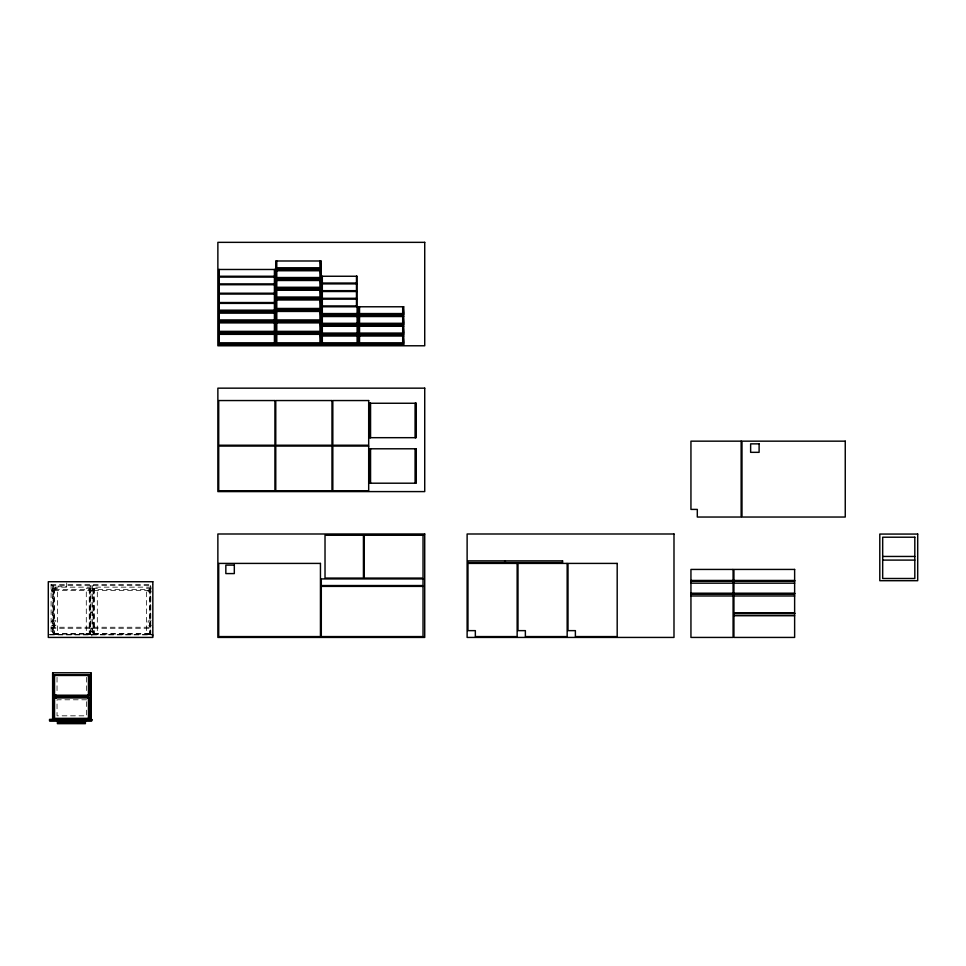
<?xml version="1.0" encoding="UTF-8"?>
<svg xmlns="http://www.w3.org/2000/svg" width="966" height="966" viewBox="0 0 966 966"><rect width="100%" height="100%" fill="white"/><g stroke="black" fill="none" stroke-linecap="round" stroke-linejoin="round"><path stroke-width="0.72" stroke-dasharray="4.83 3.62" d="M85.431 634.626L86.119 633.611M85.938 634.626L86.626 633.611M51.065 584.442L152.833 584.442M51.101 585.456L151.336 585.456M151.312 587.147L93.4 587.147L93.4 585.456M91.033 588.258L86.288 588.258L86.288 634.288L91.033 634.288M151.312 588.258L146.566 588.258L146.566 634.288L151.312 634.288M52.623 588.342L57.368 588.342L57.368 634.372L52.623 634.372M92.555 588.342L97.3 588.342L97.3 634.372L92.555 634.372M53.891 590.455L89.753 590.455M93.823 590.455L150.044 590.455M51.983 590.673L52.623 590.673M91.033 590.588L91.661 590.987M91.915 590.673L92.555 590.673M52.623 591.095L51.983 590.697M91.033 591.011L91.661 591.011M92.555 591.095L91.915 590.697M151.312 591.82L148.136 591.82L148.136 587.147M52.623 612.372L51.983 612.372L52.623 612.794M91.033 612.287L91.661 612.287L91.033 612.71M92.555 612.372L91.915 612.372L92.555 612.794M151.312 620.897L148.136 620.897L148.136 625.557L151.312 625.557M51.101 627.248L152.833 627.248M51.101 628.274L151.336 628.274M91.033 628.564L91.661 628.564M52.623 628.649L51.983 628.649L52.623 629.071M92.555 628.649L91.915 628.649L92.555 629.071M91.033 628.987L91.661 628.6M52.623 631.366L51.983 631.366L52.623 631.788M91.033 631.281L91.661 631.281M92.555 631.366L91.915 631.366L92.555 631.788M91.033 631.704L91.661 631.305M86.288 633.527L89.246 633.527M146.566 633.527L149.525 633.527M53.891 633.611L89.753 633.611M93.823 633.611L150.044 633.611M53.891 634.119L89.753 634.119M93.823 634.119L150.044 634.119M49.568 634.626L152.833 634.626M49.568 634.879L152.58 634.879M150.805 588.258L150.805 634.288M150.467 585.456L150.467 587.147M150.551 634.626L150.551 589.441L93.316 589.441L93.316 634.626M150.044 589.441L150.044 634.626M149.525 588.258L149.525 634.626M146.904 633.611L146.904 634.626M146.397 633.611L146.397 634.626M122.187 633.611L122.187 634.626M121.68 633.611L121.68 634.626M97.469 633.611L97.469 634.626M96.962 633.611L96.962 634.626M94.342 588.342L94.342 634.626M93.823 589.441L93.823 634.626M93.062 588.342L93.062 634.372M92.555 585.456L92.555 634.626M91.71 634.626L91.879 636.159M91.033 585.456L91.033 634.626M90.526 588.258L90.526 634.288M90.188 585.456L90.188 587.147L51.814 587.147L51.814 591.82L55.799 591.82L55.799 587.147M90.273 634.626L90.273 589.441L53.384 589.441L53.384 634.626M89.753 589.441L89.753 634.626M89.246 588.258L89.246 634.626M86.626 677.323L86.626 693.347M66.702 582.909L66.702 586.724L58.214 586.724L58.214 582.909M57.537 633.611L57.537 634.626M57.03 633.611L57.03 634.626M57.03 677.323L57.03 693.347M54.41 588.342L54.41 634.626M53.891 589.441L53.891 634.626M53.468 585.456L53.468 587.147M53.13 588.342L53.13 634.372M52.623 585.456L52.623 634.626M51.101 584.442L51.101 634.626M55.799 620.897L51.814 620.897L51.814 625.557L55.799 625.557L55.799 620.897M86.626 699.795L57.03 699.795L57.03 715.818L86.626 715.818L86.626 699.795"/><path stroke-width="1.45" d="M275.769 267.775L276.276 260.989M320.954 267.775L320.446 260.989M275.769 268.789L276.276 269.9M320.954 268.789L320.446 269.9M275.769 277.532L276.276 270.746M320.954 277.532L320.446 270.746M275.769 278.546L276.276 279.645M320.954 278.546L320.446 279.645M275.769 287.276L276.276 280.49M320.954 287.276L320.446 280.49M275.769 288.291L276.276 289.402M320.954 288.291L320.446 289.402M275.769 297.033L276.276 290.247M320.954 297.033L320.446 290.247M275.769 298.047L276.276 299.146M320.954 298.047L320.446 299.146M275.769 308.468L276.276 299.991M320.954 308.468L320.446 299.991M275.769 309.494L276.276 310.593M320.954 309.494L320.446 310.593M358.519 313.564L359.026 306.777M403.703 313.564L403.196 306.777M358.519 314.578L359.026 315.677M403.703 314.578L403.196 315.677M275.769 319.915L276.276 311.438M320.954 319.915L320.446 311.438M275.769 320.941L276.276 322.04M320.954 320.941L320.446 322.04M358.519 323.308L359.026 316.522M403.703 323.308L403.196 316.522M358.519 324.322L359.026 325.433M403.703 324.322L403.196 325.433M275.769 331.362L276.276 322.885M320.954 331.362L320.446 322.885M275.769 332.376L276.276 333.487M320.954 332.376L320.446 333.487M358.519 333.065L359.026 326.279M403.703 333.065L403.196 326.279M358.519 334.079L359.026 335.178M403.703 334.079L403.196 335.178M275.769 342.809L276.276 334.333M320.954 342.809L320.446 334.333M358.519 342.809L359.026 336.023M403.703 342.809L403.196 336.023M275.769 343.824L276.276 344.934M320.954 343.824L320.446 344.934M358.519 343.824L359.026 344.934M403.703 343.824L403.196 344.934M882.683 556.452L914.814 556.452M882.683 560.099L914.814 560.099M690.944 580.457L733.085 580.457M733.931 580.457L794.632 580.457M690.944 580.88L733.085 580.88M733.931 580.88L794.632 580.88M690.944 581.049L733.085 581.049M733.931 581.049L794.632 581.049M690.944 583.162L733.085 583.162M733.931 583.162L794.632 583.162M690.944 593.257L733.085 593.257M733.931 593.257L794.632 593.257M690.944 593.679L733.085 593.679M733.931 593.679L794.632 593.679M690.944 593.849L733.085 593.849M733.931 593.849L794.632 593.849M690.944 595.974L733.085 595.974M733.931 595.974L794.632 595.974M733.931 613.012L794.632 613.012M733.931 613.434L794.632 613.434M733.931 613.603L794.632 613.603M733.931 615.728L794.632 615.728M88.449 675.463L55.207 675.463L55.207 674.775M88.449 695.218L55.207 695.218L55.207 695.894M88.449 697.923L55.207 697.923L55.207 697.247M49.568 719.67L91.71 719.67M49.568 720.515L91.71 720.515M415.658 403.257L415.658 437.683M415.658 448.792L415.658 483.205M415.151 403.257L415.151 437.683M415.151 448.792L415.151 483.205M402.689 306.777L402.689 313.564L359.533 313.564L359.533 306.777M402.689 315.677L402.689 314.578L359.533 314.578L359.533 315.677M402.689 316.522L402.689 323.308L359.533 323.308L359.533 316.522M402.689 325.433L402.689 324.322L359.533 324.322L359.533 325.433M402.689 326.279L402.689 333.065L359.533 333.065L359.533 326.279M402.689 335.178L402.689 334.079L359.533 334.079L359.533 335.178M402.689 336.023L402.689 342.809L359.533 342.809L359.533 336.023M402.689 344.934L402.689 343.824L359.533 343.824L359.533 344.934M370.558 403.257L370.558 437.683M370.558 448.792L370.558 483.205M370.05 403.257L370.05 437.683M370.05 448.792L370.05 483.205M357.166 306.777L357.166 315.677M357.166 316.522L357.166 325.433M357.166 326.279L357.166 335.178M357.166 336.023L357.166 344.934M356.478 276.252L356.478 283.038M356.478 283.883L356.478 290.669M356.478 291.515L356.478 298.301M356.478 299.146L356.478 305.932M322.318 276.252L322.318 283.038M322.318 283.883L322.318 290.669M322.318 291.515L322.318 298.301M322.318 299.146L322.318 305.932M322.318 306.777L322.318 315.677M322.318 316.522L322.318 325.433M322.318 326.279L322.318 335.178M322.318 336.023L322.318 344.934M319.939 260.989L319.939 267.775L276.783 267.775L276.783 260.989M319.939 269.9L319.939 268.789L276.783 268.789L276.783 269.9M319.939 270.746L319.939 277.532L276.783 277.532L276.783 270.746M319.939 279.645L319.939 278.546L276.783 278.546L276.783 279.645M319.939 280.49L319.939 287.276L276.783 287.276L276.783 280.49M319.939 289.402L319.939 288.291L276.783 288.291L276.783 289.402M319.939 290.247L319.939 297.033L276.783 297.033L276.783 290.247M319.939 299.146L319.939 298.047L276.783 298.047L276.783 299.146M319.939 299.991L319.939 308.468L276.783 308.468L276.783 299.991M319.939 310.593L319.939 309.494L276.783 309.494L276.783 310.593M319.939 311.438L319.939 319.915L276.783 319.915L276.783 311.438M319.939 322.04L319.939 320.941L276.783 320.941L276.783 322.04M319.939 322.885L319.939 331.362L276.783 331.362L276.783 322.885M319.939 333.487L319.939 332.376L276.783 332.376L276.783 333.487M319.939 334.333L319.939 342.809L276.783 342.809L276.783 334.333M319.939 344.934L319.939 343.824L276.783 343.824L276.783 344.934M274.416 269.478L274.416 276.252M274.416 277.109L274.416 283.883M274.416 284.728L274.416 293.217M274.416 294.062L274.416 302.539M274.416 303.384L274.416 312.284M274.416 313.141L274.416 322.04M274.416 322.885L274.416 333.487M274.416 334.333L274.416 344.934M219.222 269.478L219.222 276.252M219.222 277.109L219.222 283.883M219.222 284.728L219.222 293.217M219.222 294.062L219.222 302.539M219.222 303.384L219.222 312.284M219.222 313.141L219.222 322.04M219.222 322.885L219.222 333.487M219.222 334.333L219.222 344.934M152.58 634.626L152.58 636.159M91.033 719.416L91.033 672.783L52.623 672.783L52.623 719.416M90.78 672.783L90.78 719.416M88.449 674.775L88.449 695.894M88.449 697.247L88.449 718.354M87.894 694.747L87.894 698.394M85.394 720.95L85.394 723.655L57.417 723.655L57.417 720.95M84.296 720.95L84.296 722.556L58.515 722.556L58.515 720.95M55.762 694.747L55.762 698.394M52.876 672.783L52.876 719.416M424.726 242.345L217.869 242.345L217.869 345.78L424.726 345.78L424.726 242.345M320.954 260.989L275.769 260.989L275.769 269.9L320.954 269.9L320.954 260.989M274.924 269.478L218.714 269.478L218.714 276.252L274.924 276.252L274.924 269.478M320.954 270.746L275.769 270.746L275.769 279.645L320.954 279.645L320.954 270.746M356.985 276.252L321.811 276.252L321.811 283.038L356.985 283.038L356.985 276.252M274.924 277.109L218.714 277.109L218.714 283.883L274.924 283.883L274.924 277.109M320.954 280.49L275.769 280.49L275.769 289.402L320.954 289.402L320.954 280.49M356.985 283.883L321.811 283.883L321.811 290.669L356.985 290.669L356.985 283.883M274.924 284.728L218.714 284.728L218.714 293.217L274.924 293.217L274.924 284.728M320.954 290.247L275.769 290.247L275.769 299.146L320.954 299.146L320.954 290.247M356.985 291.515L321.811 291.515L321.811 298.301L356.985 298.301L356.985 291.515M274.924 294.062L218.714 294.062L218.714 302.539L274.924 302.539L274.924 294.062M356.985 299.146L321.811 299.146L321.811 305.932L356.985 305.932L356.985 299.146M320.954 299.991L275.769 299.991L275.769 310.593L320.954 310.593L320.954 299.991M274.924 303.384L218.714 303.384L218.714 310.171L274.924 310.171L274.924 303.384M357.674 306.777L321.811 306.777L321.811 313.564L357.674 313.564L357.674 306.777M403.703 306.777L358.519 306.777L358.519 315.677L403.703 315.677L403.703 306.777M274.924 311.185L218.714 311.185L218.714 312.284L274.924 312.284L274.924 311.185M320.954 311.438L275.769 311.438L275.769 322.04L320.954 322.04L320.954 311.438M274.924 313.141L218.714 313.141L218.714 319.915L274.924 319.915L274.924 313.141M357.674 314.578L321.811 314.578L321.811 315.677L357.674 315.677L357.674 314.578M357.674 316.522L321.811 316.522L321.811 323.308L357.674 323.308L357.674 316.522M403.703 316.522L358.519 316.522L358.519 325.433L403.703 325.433L403.703 316.522M274.924 320.941L218.714 320.941L218.714 322.04L274.924 322.04L274.924 320.941M274.924 322.885L218.714 322.885L218.714 331.362L274.924 331.362L274.924 322.885M320.954 322.885L275.769 322.885L275.769 333.487L320.954 333.487L320.954 322.885M357.674 324.322L321.811 324.322L321.811 325.433L357.674 325.433L357.674 324.322M357.674 326.279L321.811 326.279L321.811 333.065L357.674 333.065L357.674 326.279M403.703 326.279L358.519 326.279L358.519 335.178L403.703 335.178L403.703 326.279M274.924 332.376L218.714 332.376L218.714 333.487L274.924 333.487L274.924 332.376M357.674 334.079L321.811 334.079L321.811 335.178L357.674 335.178L357.674 334.079M274.924 334.333L218.714 334.333L218.714 342.809L274.924 342.809L274.924 334.333M320.954 334.333L275.769 334.333L275.769 344.934L320.954 344.934L320.954 334.333M357.674 336.023L321.811 336.023L321.811 342.809L357.674 342.809L357.674 336.023M403.703 336.023L358.519 336.023L358.519 344.934L403.703 344.934L403.703 336.023M274.924 343.824L218.714 343.824L218.714 344.934L274.924 344.934L274.924 343.824M357.674 343.824L321.811 343.824L321.811 344.934L357.674 344.934L357.674 343.824M424.726 388.163L217.869 388.163L217.869 491.597L424.726 491.597L424.726 388.163M274.924 400.552L218.714 400.552L218.714 445.229L274.924 445.229L274.924 400.552M331.978 400.552L275.769 400.552L275.769 445.229L331.978 445.229L331.978 400.552M368.686 400.552L332.823 400.552L332.823 445.229L368.686 445.229L368.686 400.552M416.165 403.257L369.543 403.257L369.543 437.683L416.165 437.683L416.165 403.257M741.139 441.16L690.944 441.16L690.944 509.408L697.307 509.408L697.307 517.039L741.139 517.039L741.139 441.16M845.25 441.16L741.985 441.16L741.985 517.039L845.25 517.039L845.25 441.16M759.107 443.853L750.63 443.853L750.63 452.33L759.107 452.33L759.107 443.853M274.924 446.075L218.714 446.075L218.714 490.752L274.924 490.752L274.924 446.075M331.978 446.075L275.769 446.075L275.769 490.752L331.978 490.752L331.978 446.075M368.686 446.075L332.823 446.075L332.823 490.752L368.686 490.752L368.686 446.075M416.165 448.792L369.543 448.792L369.543 483.205L416.165 483.205L416.165 448.792M424.726 533.993L217.869 533.993L217.869 637.427L424.726 637.427L424.726 533.993M673.99 533.993L467.121 533.993L467.121 637.427L673.99 637.427L673.99 533.993M917.7 534.065L879.797 534.065L879.797 580.699L917.7 580.699L917.7 534.065M363.433 535.261L325.023 535.261L325.023 578.079L363.433 578.079L363.433 535.261M423.036 535.261L364.279 535.261L364.279 578.079L423.036 578.079L423.036 535.261M914.814 537.205L882.683 537.205L882.683 578.489L914.814 578.489L914.814 537.205M504.687 560.872L467.967 560.872L467.967 562.562L504.687 562.562L504.687 560.872M562.586 560.872L505.532 560.872L505.532 562.562L562.586 562.562L562.586 560.872M320.446 563.407L218.714 563.407L218.714 636.582L320.446 636.582L320.446 563.407M517.148 563.407L467.967 563.407L467.967 630.641L475.344 630.641L475.344 636.582L517.148 636.582L517.148 563.407M567.163 563.407L517.993 563.407L517.993 630.641L525.371 630.641L525.371 636.582L567.163 636.582L567.163 563.407M617.189 563.407L568.008 563.407L568.008 630.641L575.386 630.641L575.386 636.582L617.189 636.582L617.189 563.407M234.315 565.11L225.839 565.11L225.839 573.587L234.315 573.587L234.315 565.11M733.085 569.433L690.944 569.433L690.944 637.427L733.085 637.427L733.085 569.433M794.632 569.433L733.931 569.433L733.931 637.427L794.632 637.427L794.632 569.433M423.036 578.924L321.304 578.924L321.304 585.541L423.036 585.541L423.036 578.924M152.833 581.725L48.3 581.725L48.3 637.427L152.833 637.427L152.833 581.725M423.036 586.386L321.304 586.386L321.304 636.582L423.036 636.582L423.036 586.386M89.126 674.775L54.531 674.775L54.531 695.894L89.126 695.894L89.126 674.775M89.126 697.247L54.531 697.247L54.531 718.354L89.126 718.354L89.126 697.247M91.71 719.416L49.568 719.416L49.568 720.938L91.71 720.938L91.71 719.416"/></g></svg>
